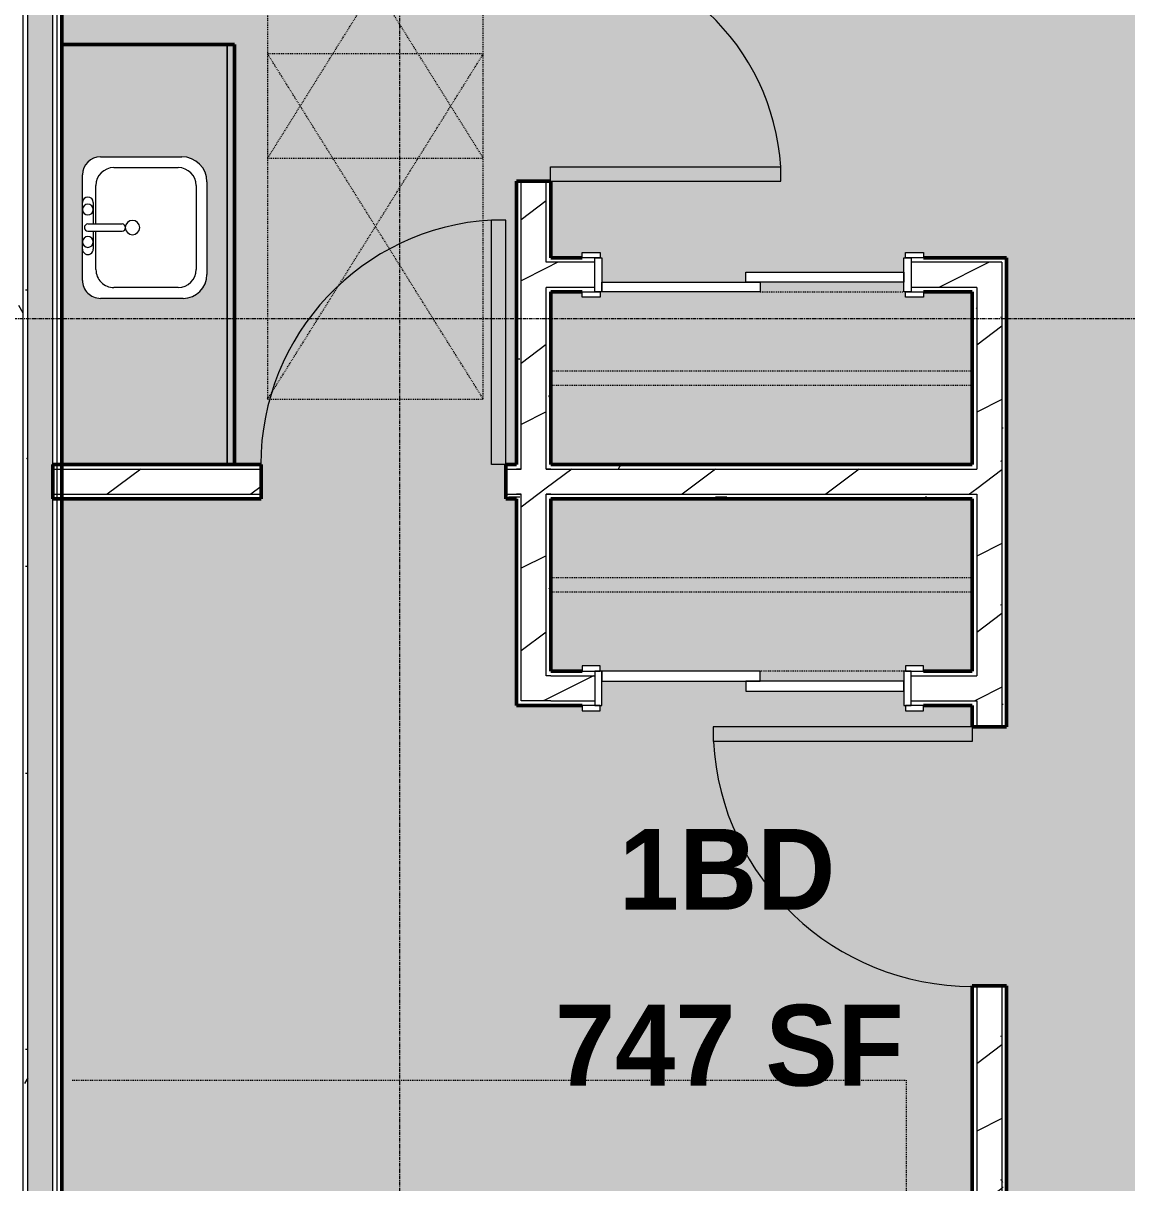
# Model space of a CAD drawing. Header units: inches. Extents: x -4294 to -464, y 9706 to 12475.
# Drawn here: x -3206.7 to -3053.2, y 11415.1 to 11576.3 of the extents above; entities that cross this region are included whole.
import ezdxf

# ---------------------------------------------------------------- set-up
doc = ezdxf.new("R2010")
doc.units = ezdxf.units.IN
doc.header["$MEASUREMENT"] = 0
doc.linetypes.add('Dash', pattern=[0.25, 0.125, -0.125])
doc.linetypes.add('Grid Line 1_2_', pattern=[0.875, 0.5, -0.125, 0.125, -0.125])
for name, color, linetype, lineweight in [('0-1', 7, 'Continuous', 5), ('0-2', 7, 'Continuous', 9), ('A-AREA-IDEN', 2, 'Continuous', 9), ('A-AREA-PATT-6', 41, 'Continuous', 9), ('A-DOOR-1', 7, 'Continuous', 9), ('A-DOOR-2', 170, 'Continuous', 20), ('A-DOOR-FRAM-1', 170, 'Continuous', 20), ('A-GENM-HDLN-1', 7, 'Dash', 9), ('A-WALL', 113, 'Continuous', 13), ('A-WALL-4', 250, 'Continuous', 50), ('A-WALL-5', 130, 'Continuous', 13), ('A-WALL-PATT-1', 7, 'Continuous', 9), ('A-WALL-PATT-2', 8, 'Continuous', 9), ('A-WALL-PATT-5', 111, 'Continuous', 9), ('I-FURN-1', 7, 'Continuous', 9), ('I-FURN-HDLN-1', 7, 'Dash', 9), ('I-WALL-2', 2, 'Continuous', 50), ('P-SANR-FIXT-2', 7, 'Continuous', 9), ('Q-CASE-1', 53, 'Continuous', 9), ('Q-CASE-2', 250, 'Continuous', 50), ('Q-CASE-3', 7, 'Continuous', 9), ('Q-CASE-HDLN-1', 7, 'Dash', 9), ('S-GRID-1', 1, 'Grid Line 1_2_', 9)]:
    doc.layers.add(name, color=color, linetype=linetype, lineweight=lineweight)
doc.styles.add('Century Gothic_B', font='GOTHICB.TTF', dxfattribs={"height": 11.25})
pattern_1 = [(0, (0, 0), (38.4, 9.6), [1.584, -27.216, 1.584, -27.216, -153.6]), (0, (0, 0), (38.4, 9.6), [-57.6, 1.584, -56.016, 1.584, -27.216, -67.2]), (0, (0, 0), (38.4, 9.6), [-144, 1.584, -17.616, 1.584, -46.416]), (120, (14.4, 4.8), (-27.513844, 28.4553755), [1.584, -27.216, 1.584, -27.216, -153.6]), (120, (14.4, 4.8), (-27.513844, 28.4553755), [-57.6, 1.584, -56.016, 1.584, -27.216, -67.2]), (120, (14.4, 4.8), (-27.513844, 28.4553755), [-144, 1.584, -17.616, 1.584, -46.416]), (240, (19.2, 24), (-10.886156, -38.0553755), [1.584, -27.216, 1.584, -27.216, -153.6]), (240, (19.2, 24), (-10.886156, -38.0553755), [-57.6, 1.584, -56.016, 1.584, -27.216, -67.2]), (240, (19.2, 24), (-10.886156, -38.0553755), [-144, 1.584, -17.616, 1.584, -46.416])]
pattern_2 = [(216.87, (7.997, 19.992), (59.9755286, 39.9843071), [9.996, -89.964]), (206.565, (19.992, 13.994), (-19.991807, -19.992219), [22.352, -22.352]), (198.435, (19.992, 3.998), (-39.983821, -19.991955), [12.644, -50.576])]

# ---------------------------------------------------------------- blocks, each defined once
blk = doc.blocks.new('Single-Flush - 32_ x 84_-1372862-FLOOR PLAN - 2ND FLOOR')
at = {"layer": 'A-DOOR-1'}
blk.add_arc((16, 2.37), 32.07, 93.5759, 180, dxfattribs=at)
at = {"layer": 'A-DOOR-2'}
for p, q in [((14, 2.37), (14, 34.38)), ((16, 34.38), (14, 34.38)), ((16, 2.37), (16, 34.38)), ((16, 2.37), (14, 2.37))]:
    blk.add_line(p, q, dxfattribs=at)
blk = doc.blocks.new('Single-Flush - 36_ x 84_-1372839-FLOOR PLAN - 2ND FLOOR')
at = {"layer": 'A-DOOR-1'}
blk.add_arc((18, 2.37), 36.07, 93.1789, 180, dxfattribs=at)
at = {"layer": 'A-DOOR-2'}
for p, q in [((16, 2.37), (16, 38.39)), ((18, 38.39), (16, 38.39)), ((18, 2.37), (18, 38.39)), ((18, 2.37), (16, 2.37))]:
    blk.add_line(p, q, dxfattribs=at)
blk = doc.blocks.new('FOLDING_SLIDING CLOSET - 42_ x 80_-1372832-FLOOR PLAN - 2ND FLOOR')
at = {"layer": 'A-DOOR-1'}
for p, q in [((-21.25, 3), (-23.75, 3)), ((-23.75, 3), (-23.75, 2.25)), ((-23.75, 2.25), (-21.25, 2.25)), ((-21.25, 2.25), (-21.25, 3)), ((23.75, 3), (21.25, 3)), ((21.25, 3), (21.25, 2.25)), ((21.25, 2.25), (23.75, 2.25)), ((23.75, 2.25), (23.75, 3)), ((-21.25, -2.5), (-23.75, -2.5)), ((-23.75, -2.5), (-23.75, -3.25)), ((-21.25, -3.25), (-21.25, -2.5)), ((23.75, -2.5), (21.25, -2.5)), ((21.25, -2.5), (21.25, -3.25)), ((23.75, -3.25), (23.75, -2.5)), ((-23.75, -3.25), (-21.25, -3.25)), ((21.25, -3.25), (23.75, -3.25))]:
    blk.add_line(p, q, dxfattribs=at)
at = {"layer": 'A-DOOR-2'}
for p, q in [((1, 2.25), (-21, 2.25)), ((-21, 2.25), (-21, 0.87)), ((1, 0.87), (1, 2.25)), ((-21, 0.87), (1, 0.87)), ((21, 0.87), (-1, 0.87)), ((-1, 0.87), (-1, -0.5)), ((21, -0.5), (21, 0.87)), ((-1, -0.5), (21, -0.5))]:
    blk.add_line(p, q, dxfattribs=at)
at = {"layer": 'A-DOOR-FRAM-1'}
for p, q in [((-21, 2.25), (-22, 2.25)), ((-22, 2.25), (-22, -2.5)), ((-21, -2.5), (-21, 2.25)), ((21, 2.25), (21, -2.5)), ((22, 2.25), (21, 2.25)), ((22, -2.5), (22, 2.25)), ((-22, -2.5), (-21, -2.5)), ((21, -2.5), (22, -2.5))]:
    blk.add_line(p, q, dxfattribs=at)
blk = doc.blocks.new('OD_CW_Closet - OD_CW_Closet-2122605-FLOOR PLAN - 2ND FLOOR')
at = {"layer": 'Q-CASE-HDLN-1'}
for p, q in [((0.74, -24), (0.74, 0)), ((0.74, 0), (59.38, 0)), ((59.38, 0), (59.38, -24)), ((0.74, -11), (59.38, -11)), ((0.74, -13), (59.38, -13)), ((7.5, -24), (0.74, -24)), ((30.25, -24), (10.25, -24)), ((59.38, -24), (55, -24))]:
    blk.add_line(p, q, dxfattribs=at)
blk = doc.blocks.new('OD_CW_Closet - OD_CW_Closet-V23-FLOOR PLAN - 2ND FLOOR')
at = {"layer": 'Q-CASE-HDLN-1'}
for p, q in [((0.74, -24), (0.74, 0)), ((0.74, 0), (7.5, 0)), ((10.25, 0), (30.25, 0)), ((55, 0), (59.38, 0)), ((59.38, 0), (59.38, -24)), ((0.74, -11), (59.38, -11)), ((0.74, -13), (59.38, -13)), ((59.38, -24), (0.74, -24))]:
    blk.add_line(p, q, dxfattribs=at)
blk = doc.blocks.new('FOLDING_SLIDING CLOSET - 42_ x 80_-1372841-FLOOR PLAN - 2ND FLOOR')
at = {"layer": 'A-DOOR-1'}
for p, q in [((-23.75, 3.25), (-21.25, 3.25)), ((-23.75, 2.5), (-23.75, 3.25)), ((-21.25, 3.25), (-21.25, 2.5)), ((21.25, 3.25), (23.75, 3.25)), ((21.25, 2.5), (21.25, 3.25)), ((23.75, 3.25), (23.75, 2.5)), ((-21.25, 2.5), (-23.75, 2.5)), ((23.75, 2.5), (21.25, 2.5)), ((-23.75, -2.25), (-21.25, -2.25)), ((-23.75, -3), (-23.75, -2.25)), ((-21.25, -3), (-23.75, -3)), ((-21.25, -2.25), (-21.25, -3)), ((21.25, -2.25), (23.75, -2.25)), ((21.25, -3), (21.25, -2.25)), ((23.75, -3), (21.25, -3)), ((23.75, -2.25), (23.75, -3))]:
    blk.add_line(p, q, dxfattribs=at)
at = {"layer": 'A-DOOR-2'}
for p, q in [((-1, 0.5), (21, 0.5)), ((-1, -0.88), (-1, 0.5)), ((21, 0.5), (21, -0.88)), ((-21, -0.88), (1, -0.88)), ((-21, -2.25), (-21, -0.88)), ((21, -0.88), (-1, -0.88)), ((1, -0.88), (1, -2.25)), ((1, -2.25), (-21, -2.25))]:
    blk.add_line(p, q, dxfattribs=at)
at = {"layer": 'A-DOOR-FRAM-1'}
for p, q in [((-22, 2.5), (-21, 2.5)), ((-22, -2.25), (-22, 2.5)), ((-21, 2.5), (-21, -2.25)), ((21, 2.5), (22, 2.5)), ((21, -2.25), (21, 2.5)), ((22, 2.5), (22, -2.25)), ((-21, -2.25), (-22, -2.25)), ((22, -2.25), (21, -2.25))]:
    blk.add_line(p, q, dxfattribs=at)
blk = doc.blocks.new('Bed-Standard - King 78_ x 80_-1379907-FLOOR PLAN - 2ND FLOOR')
at = {"layer": 'I-FURN-1'}
for p, q in [((-28.31, 41.8), (49.69, 41.8)), ((-28.31, -38.2), (-28.31, 41.8)), ((49.69, 41.8), (49.69, -38.2)), ((49.69, -24.2), (-28.31, -17.63)), ((-25.31, -24.2), (46.69, -24.2)), ((-25.31, -36.2), (-25.31, -24.2)), ((46.69, -36.2), (46.69, -24.2)), ((-25.31, -36.2), (46.69, -36.2)), ((49.69, -38.2), (-28.31, -38.2))]:
    blk.add_line(p, q, dxfattribs=at)
at = {"layer": 'I-FURN-HDLN-1'}
for p, q in [((-64.31, 77.8), (73.69, 77.8)), ((-64.31, -38.2), (-64.31, 77.8)), ((73.69, 77.8), (73.69, -38.2))]:
    blk.add_line(p, q, dxfattribs=at)
blk = doc.blocks.new('M_Sink Vanity-Square - 500 x 440mm-1372835-FLOOR PLAN - 2ND FLOOR')
at = {"layer": 'P-SANR-FIXT-2'}
for p, q in [((-5.72, 10.23), (7.14, 10.23)), ((-5.72, 10.23), (7.14, 10.23)), ((-5.22, 8.73), (6.46, 8.73)), ((-9.22, -4.59), (-9.22, 6.73)), ((-9.22, -4.59), (-9.22, 6.73)), ((10.46, 6.91), (10.46, -4.59)), ((10.46, 6.91), (10.46, -4.59)), ((-7.72, -2.72), (-7.72, 6.23)), ((8.96, 6.23), (8.96, -2.72)), ((0.12, -6.33), (0.12, -1.59)), ((1.12, -6.33), (1.12, -1.59)), ((0.12, -5.22), (-5.22, -5.22)), ((-2.88, -5.59), (0.12, -5.59)), ((6.46, -5.22), (1.12, -5.22)), ((1.12, -5.59), (3.62, -5.59)), ((7.96, -7.09), (-6.72, -7.09)), ((7.96, -7.09), (-6.72, -7.09)), ((3.62, -7.09), (-2.88, -7.09))]:
    blk.add_line(p, q, dxfattribs=at)
for centre, radius, start, end in [((-5.72, 6.73), 3.5, 90, 180), ((-5.72, 6.73), 3.5, 90, 180), ((7.14, 6.91), 3.32, 0, 90), ((7.14, 6.91), 3.32, 360, 90), ((-5.22, 6.23), 2.5, 90, 180), ((6.46, 6.23), 2.5, 360, 90), ((0.62, -0.13), 1, 360, 180), ((0.62, -0.13), 1, 180, 0), ((0.62, -1.59), 0.5, 360, 180), ((-5.22, -2.72), 2.5, 180, 270), ((6.46, -2.72), 2.5, 270, 360), ((-6.72, -4.59), 2.5, 180, 270), ((-6.72, -4.59), 2.5, 180, 270), ((7.96, -4.59), 2.5, 270, 0), ((7.96, -4.59), 2.5, 270, 0), ((-2.88, -6.34), 0.75, 90, 270), ((-1.88, -6.34), 0.75, 360, 180), ((-1.88, -6.34), 0.75, 180, 0), ((0.62, -6.33), 0.5, 180, 0), ((2.62, -6.34), 0.75, 0, 180), ((2.62, -6.34), 0.75, 180, 0), ((3.62, -6.34), 0.75, 270, 90)]:
    blk.add_arc(centre, radius, start, end, dxfattribs=at)
blk = doc.blocks.new('OD_CW_Base Cabinet - OD_CW_Base Cabinet-V27-FLOOR PLAN - 2ND FLOOR')
at = {"layer": 'Q-CASE-1'}
h = blk.add_hatch(color=256, dxfattribs=at)
h.paths.add_polyline_path([(59.14, 24), (0.74, 24), (0.74, 1), (59.14, 1), (59.14, 13.23)], flags=0)
h.paths.add_polyline_path([(27.17, 21.13), (41.03, 21.13), (41.68, 21.04), (42.28, 20.79), (42.8, 20.39), (43.2, 19.88), (43.45, 19.27), (43.53, 18.63), (43.53, 7.3), (43.41, 6.4), (43.06, 5.55), (42.51, 4.83), (41.78, 4.27), (40.94, 3.92), (40.03, 3.8), (27.17, 3.8), (26.31, 3.92), (25.51, 4.25), (24.82, 4.77), (24.29, 5.46), (23.96, 6.26), (23.85, 7.12), (23.85, 18.63), (23.93, 19.27), (24.18, 19.88), (24.58, 20.39), (25.1, 20.79), (25.7, 21.04), (26.35, 21.13)], flags=0)
blk.add_hatch(color=256, dxfattribs=at).paths.add_polyline_path([(0.74, 1), (0.74, 0), (59.14, 0), (59.12, 1), (3.99, 1)], flags=0)
at = {"layer": 'Q-CASE-2'}
for p, q in [((59.14, 0), (59.14, 24)), ((0.74, 0), (59.14, 0))]:
    blk.add_line(p, q, dxfattribs=at)
at = {"layer": 'Q-CASE-3'}
for p, q in [((59.14, 24), (59.14, 1)), ((0.74, 1), (59.14, 1)), ((59.14, 1), (0.74, 1)), ((59.14, 0), (0.74, 0)), ((59.14, 1), (59.14, 0))]:
    blk.add_line(p, q, dxfattribs=at)
blk = doc.blocks.new('ADA Clearances - 30_x48_-V40-FLOOR PLAN - 2ND FLOOR')
at = {"layer": 'A-GENM-HDLN-1'}
for p, q in [((15, -24), (-15, 24)), ((-15, -24), (15, 24)), ((15, 24), (-15, 24)), ((-15, 24), (-15, 14.12)), ((15, -24), (15, 24)), ((-15, 5.48), (-15, -24)), ((-15, -24), (15, -24))]:
    blk.add_line(p, q, dxfattribs=at)
blk = doc.blocks.new('ADA Clearances - 30_x48_-2253128-FLOOR PLAN - 2ND FLOOR')
at = {"layer": 'A-GENM-HDLN-1'}
for p, q in [((15, -24), (-15, 24)), ((-15, -24), (15, 24)), ((15, 24), (-15, 24)), ((-15, 24), (-15, -24)), ((15, -24), (15, 24)), ((-15, -24), (15, -24))]:
    blk.add_line(p, q, dxfattribs=at)
blk = doc.blocks.new('Single-Flush - 34_ x 84_-1372840-FLOOR PLAN - 2ND FLOOR')
at = {"layer": 'A-DOOR-1'}
blk.add_arc((17, 2.37), 34.07, 93.3657, 180, dxfattribs=at)
at = {"layer": 'A-DOOR-2'}
for p, q in [((15, 2.37), (15, 36.38)), ((17, 36.38), (15, 36.38)), ((17, 2.37), (17, 36.38)), ((17, 2.37), (15, 2.37))]:
    blk.add_line(p, q, dxfattribs=at)
blk = doc.blocks.new('CTR - 1st Phase - Unit Layouts_rvt-1-FLOOR PLAN - 2ND FLOOR')
at = {"layer": 'A-WALL-PATT-1'}
h = blk.add_hatch(dxfattribs=at)
h.set_pattern_fill('FP_1', color=256, style=0, pattern_type=2)
h.set_pattern_definition(pattern_1)
h.paths.add_polyline_path([(-3138.06, 11481.44), (-3137.44, 11481.44), (-3137.44, 11510.81), (-3138.06, 11510.81), (-3138.06, 11482.06)], flags=0)
h.paths.add_polyline_path([(-3137.44, 11514.31), (-3137.44, 11554.34), (-3138.06, 11554.34), (-3138.06, 11514.31)], flags=0)
h.paths.add_polyline_path([(-3137.44, 11586.34), (-3137.44, 11643.34), (-3138.06, 11643.34), (-3138.06, 11586.34)], flags=0)
h = blk.add_hatch(dxfattribs=at)
h.set_pattern_fill('FP_1', color=256, style=0, pattern_type=2)
h.set_pattern_definition(pattern_1)
h.paths.add_polyline_path([(-3133.94, 11485.56), (-3133.31, 11485.56), (-3133.31, 11510.81), (-3133.94, 11510.81), (-3133.94, 11491.52)], flags=0)
h.paths.add_polyline_path([(-3133.94, 11514.31), (-3133.31, 11514.31), (-3133.31, 11539.56), (-3133.94, 11539.56), (-3133.94, 11514.94)], flags=0)
h.paths.add_polyline_path([(-3133.94, 11543.06), (-3133.31, 11543.06), (-3133.31, 11554.34), (-3133.94, 11554.34), (-3133.94, 11553.63)], flags=0)
h.paths.add_polyline_path([(-3133.31, 11586.34), (-3133.31, 11609.52), (-3133.94, 11609.52), (-3133.94, 11586.34)], flags=0)
h.paths.add_polyline_path([(-3133.31, 11613.02), (-3133.31, 11643.34), (-3133.94, 11643.34), (-3133.94, 11613.02), (-3133.41, 11613.02)], flags=0)
h = blk.add_hatch(dxfattribs=at)
h.set_pattern_fill('FP_1', color=256, style=0, pattern_type=2)
h.set_pattern_definition(pattern_1)
h.paths.add_polyline_path([(-3070.55, 11255.64), (-3069.92, 11255.64), (-3069.92, 11442.44), (-3070.55, 11442.44), (-3070.55, 11283.92)], flags=0)
h.paths.add_polyline_path([(-3070.55, 11478.44), (-3069.92, 11478.44), (-3069.92, 11543.06), (-3070.55, 11543.06), (-3070.55, 11510.81)], flags=0)
h = blk.add_hatch(dxfattribs=at)
h.set_pattern_fill('FP_1', color=256, style=0, pattern_type=2)
h.set_pattern_definition(pattern_1)
h.paths.add_polyline_path([(-3074.05, 11255.64), (-3074.05, 11442.44), (-3074.67, 11442.44), (-3074.67, 11255.64)], flags=0)
h.paths.add_polyline_path([(-3074.67, 11478.44), (-3074.05, 11478.44), (-3074.05, 11482.06), (-3074.67, 11482.06), (-3074.67, 11481.44)], flags=0)
h.paths.add_polyline_path([(-3074.05, 11485.56), (-3074.05, 11510.81), (-3074.67, 11510.81), (-3074.67, 11485.56)], flags=0)
h.paths.add_polyline_path([(-3074.05, 11514.31), (-3074.05, 11538.94), (-3074.67, 11538.94), (-3074.67, 11514.31)], flags=0)
h = blk.add_hatch(dxfattribs=at)
h.set_pattern_fill('FP_1', color=256, style=0, pattern_type=2)
h.set_pattern_definition(pattern_1)
h.paths.add_polyline_path([(-3138.06, 11514.31), (-3138.06, 11514.94), (-3139.57, 11514.94), (-3139.57, 11514.31)], flags=0)
h.paths.add_polyline_path([(-3074.67, 11514.31), (-3074.67, 11514.94), (-3133.31, 11514.94), (-3133.31, 11514.31), (-3118.95, 11514.31)], flags=0)
h.paths.add_polyline_path([(-3174.08, 11514.31), (-3173.57, 11514.31), (-3173.57, 11514.94), (-3201.32, 11514.94), (-3201.32, 11514.31), (-3177.32, 11514.31)], flags=0)
h = blk.add_hatch(dxfattribs=at)
h.set_pattern_fill('FP_1', color=256, style=0, pattern_type=2)
h.set_pattern_definition(pattern_1)
h.paths.add_polyline_path([(-3074.67, 11510.19), (-3074.67, 11510.81), (-3133.31, 11510.81), (-3133.31, 11510.19), (-3118.95, 11510.19)], flags=0)
h.paths.add_polyline_path([(-3178.32, 11510.19), (-3173.57, 11510.19), (-3173.57, 11510.81), (-3201.32, 11510.79), (-3201.32, 11510.19)], flags=0)
h.paths.add_polyline_path([(-3138.06, 11510.19), (-3138.08, 11510.81), (-3139.57, 11510.81), (-3139.57, 11510.19), (-3138.17, 11510.19)], flags=0)
at = {"layer": 'A-WALL-PATT-2'}
h = blk.add_hatch(dxfattribs=at)
h.set_pattern_fill('FP_2', color=256, style=0, pattern_type=2)
h.set_pattern_definition(pattern_2)
h.paths.add_polyline_path([(-3137.44, 11482.06), (-3133.94, 11482.06), (-3133.94, 11554.34), (-3137.44, 11554.34), (-3137.44, 11491.52)], flags=0)
h.paths.add_polyline_path([(-3137.44, 11586.34), (-3133.94, 11586.34), (-3133.94, 11644.59), (-3137.44, 11644.59), (-3137.44, 11615.23)], flags=0)
h = blk.add_hatch(dxfattribs=at)
h.set_pattern_fill('FP_2', color=256, style=0, pattern_type=2)
h.set_pattern_definition(pattern_2)
h.paths.add_polyline_path([(-3070.55, 11539.56), (-3070.55, 11543.06), (-3083.19, 11543.06), (-3083.19, 11539.56), (-3074.05, 11539.56)], flags=0)
h.paths.add_polyline_path([(-3133.31, 11539.56), (-3127.19, 11539.56), (-3127.19, 11543.06), (-3133.94, 11543.06), (-3133.94, 11539.56)], flags=0)
h = blk.add_hatch(dxfattribs=at)
h.set_pattern_fill('FP_2', color=256, style=0, pattern_type=2)
h.set_pattern_definition(pattern_2)
h.paths.add_polyline_path([(-3074.05, 11255.64), (-3070.55, 11255.64), (-3070.55, 11442.44), (-3074.05, 11442.44), (-3074.05, 11283.92)], flags=0)
h.paths.add_polyline_path([(-3074.05, 11478.44), (-3070.55, 11478.44), (-3070.55, 11539.56), (-3074.05, 11539.56), (-3074.05, 11482.06)], flags=0)
h = blk.add_hatch(dxfattribs=at)
h.set_pattern_fill('FP_2', color=256, style=0, pattern_type=2)
h.set_pattern_definition(pattern_2)
h.paths.add_polyline_path([(-3174.08, 11510.81), (-3173.57, 11510.81), (-3173.57, 11514.31), (-3201.32, 11514.31), (-3201.32, 11510.81), (-3178.32, 11510.81)], flags=0)
h.paths.add_polyline_path([(-3133.94, 11510.81), (-3074.05, 11510.81), (-3074.05, 11514.31), (-3133.94, 11514.31)], flags=0)
h.paths.add_polyline_path([(-3139.57, 11510.81), (-3137.44, 11510.81), (-3137.44, 11514.31), (-3139.57, 11514.31)], flags=0)
h = blk.add_hatch(dxfattribs=at)
h.set_pattern_fill('FP_2', color=256, style=0, pattern_type=2)
h.set_pattern_definition(pattern_2)
h.paths.add_polyline_path([(-3074.67, 11482.06), (-3074.05, 11482.11), (-3074.05, 11485.56), (-3083.19, 11485.56), (-3083.19, 11482.06)], flags=0)
h.paths.add_polyline_path([(-3133.31, 11482.06), (-3127.19, 11482.06), (-3127.19, 11485.56), (-3133.94, 11485.56), (-3133.94, 11482.06)], flags=0)
at = {"layer": 'A-WALL-4'}
for p, q in [((-3138.06, 11554.34), (-3138.06, 11514.94)), ((-3133.31, 11554.34), (-3138.06, 11554.34)), ((-3133.31, 11543.69), (-3133.31, 11554.34)), ((-3128.94, 11543.69), (-3133.31, 11543.69)), ((-3069.92, 11543.69), (-3081.44, 11543.69)), ((-3069.92, 11543.06), (-3069.92, 11543.69)), ((-3069.92, 11538.94), (-3069.92, 11543.06)), ((-3133.31, 11538.94), (-3128.94, 11538.94)), ((-3133.31, 11514.94), (-3133.31, 11538.94)), ((-3081.44, 11538.94), (-3074.67, 11538.94)), ((-3074.67, 11538.94), (-3074.67, 11514.94)), ((-3069.92, 11478.44), (-3069.92, 11538.94)), ((-3173.57, 11514.94), (-3202.57, 11514.94)), ((-3202.57, 11514.94), (-3202.57, 11510.19)), ((-3173.57, 11510.19), (-3173.57, 11514.94)), ((-3138.06, 11514.94), (-3139.57, 11514.94)), ((-3139.57, 11514.94), (-3139.57, 11510.19)), ((-3074.67, 11514.94), (-3133.31, 11514.94)), ((-3202.57, 11510.19), (-3173.57, 11510.19)), ((-3139.57, 11510.19), (-3138.06, 11510.19)), ((-3138.06, 11510.19), (-3138.06, 11481.44)), ((-3133.31, 11486.19), (-3133.31, 11510.19)), ((-3133.31, 11510.19), (-3074.67, 11510.19)), ((-3074.67, 11510.19), (-3074.67, 11486.19)), ((-3128.94, 11486.19), (-3133.31, 11486.19)), ((-3074.67, 11486.19), (-3081.44, 11486.19)), ((-3138.06, 11481.44), (-3137.44, 11481.44)), ((-3137.44, 11481.44), (-3133.31, 11481.44)), ((-3133.31, 11481.44), (-3128.94, 11481.44)), ((-3081.44, 11481.44), (-3074.67, 11481.44)), ((-3074.67, 11481.44), (-3074.67, 11478.44)), ((-3074.67, 11478.44), (-3069.92, 11478.44)), ((-3069.92, 11442.44), (-3074.67, 11442.44)), ((-3074.67, 11442.44), (-3074.67, 11255.64)), ((-3069.92, 11255.64), (-3069.92, 11442.44))]:
    blk.add_line(p, q, dxfattribs=at)
at = {"layer": 'A-WALL-5'}
for p, q in [((-3137.44, 11514.31), (-3137.44, 11554.34)), ((-3133.94, 11543.06), (-3133.94, 11554.34)), ((-3133.31, 11543.06), (-3133.94, 11543.06)), ((-3127.19, 11543.06), (-3133.31, 11543.06)), ((-3070.55, 11543.06), (-3083.19, 11543.06)), ((-3070.55, 11543.06), (-3070.55, 11539.56)), ((-3133.31, 11539.56), (-3133.94, 11539.56)), ((-3133.94, 11514.31), (-3133.94, 11539.56)), ((-3127.19, 11539.56), (-3133.31, 11539.56)), ((-3074.05, 11539.56), (-3083.19, 11539.56)), ((-3074.05, 11539.56), (-3074.05, 11538.94)), ((-3074.05, 11538.94), (-3074.05, 11514.31)), ((-3070.55, 11539.56), (-3070.55, 11538.94)), ((-3070.55, 11538.94), (-3070.55, 11478.44)), ((-3202.57, 11514.31), (-3173.57, 11514.31)), ((-3139.57, 11514.31), (-3138.06, 11514.31)), ((-3138.06, 11514.31), (-3137.44, 11514.31)), ((-3137.44, 11514.31), (-3138.06, 11514.31)), ((-3133.94, 11514.31), (-3133.31, 11514.31)), ((-3133.31, 11514.31), (-3133.94, 11514.31)), ((-3133.31, 11514.31), (-3074.67, 11514.31)), ((-3074.67, 11514.31), (-3074.05, 11514.31)), ((-3202.57, 11510.81), (-3173.57, 11510.81)), ((-3139.57, 11510.81), (-3138.06, 11510.81)), ((-3137.44, 11510.81), (-3138.06, 11510.81)), ((-3138.06, 11510.81), (-3137.44, 11510.81)), ((-3137.44, 11482.06), (-3137.44, 11510.81)), ((-3133.31, 11510.81), (-3133.94, 11510.81)), ((-3133.94, 11485.56), (-3133.94, 11510.81)), ((-3133.94, 11510.81), (-3133.31, 11510.81)), ((-3133.31, 11510.81), (-3074.67, 11510.81)), ((-3074.67, 11510.81), (-3074.05, 11510.81)), ((-3074.05, 11510.81), (-3074.05, 11485.56)), ((-3133.31, 11485.56), (-3133.94, 11485.56)), ((-3133.31, 11485.56), (-3127.19, 11485.56)), ((-3083.19, 11485.56), (-3074.67, 11485.56)), ((-3074.67, 11485.56), (-3074.05, 11485.56)), ((-3133.94, 11482.06), (-3137.44, 11482.06)), ((-3133.31, 11482.06), (-3133.94, 11482.06)), ((-3133.31, 11482.06), (-3127.19, 11482.06)), ((-3083.19, 11482.06), (-3074.67, 11482.06)), ((-3074.67, 11482.06), (-3074.05, 11482.06)), ((-3074.05, 11482.06), (-3074.05, 11478.44)), ((-3074.05, 11442.44), (-3074.05, 11255.64)), ((-3070.55, 11442.44), (-3070.55, 11255.64))]:
    blk.add_line(p, q, dxfattribs=at)
at = {"layer": '0-2'}
for name, p in [('ADA Clearances - 30_x48_-V40-FLOOR PLAN - 2ND FLOOR', (-3157.69, 11581.54)), ('ADA Clearances - 30_x48_-2253128-FLOOR PLAN - 2ND FLOOR', (-3157.69, 11548.04)), ('Single-Flush - 34_ x 84_-1372840-FLOOR PLAN - 2ND FLOOR', (-3156.57, 11512.56)), ('FOLDING_SLIDING CLOSET - 42_ x 80_-1372841-FLOOR PLAN - 2ND FLOOR', (-3105.19, 11541.19)), ('FOLDING_SLIDING CLOSET - 42_ x 80_-1372832-FLOOR PLAN - 2ND FLOOR', (-3105.19, 11483.94))]:
    blk.add_blockref(name, p, dxfattribs=at)
for name, p, rotation in [('Single-Flush - 32_ x 84_-1372862-FLOOR PLAN - 2ND FLOOR', (-3135.69, 11570.34), 269.9999999999873), ('OD_CW_Base Cabinet - OD_CW_Base Cabinet-V27-FLOOR PLAN - 2ND FLOOR', (-3177.32, 11514.2), 89.99999999996913), ('M_Sink Vanity-Square - 500 x 440mm-1372835-FLOOR PLAN - 2ND FLOOR', (-3191.36, 11548.51), 269.9999999999607), ('OD_CW_Closet - OD_CW_Closet-2122605-FLOOR PLAN - 2ND FLOOR', (-3073.94, 11514.94), 180), ('OD_CW_Closet - OD_CW_Closet-V23-FLOOR PLAN - 2ND FLOOR', (-3073.94, 11486.19), 180), ('Single-Flush - 36_ x 84_-1372839-FLOOR PLAN - 2ND FLOOR', (-3072.3, 11460.44), 89.99999999998292), ('Bed-Standard - King 78_ x 80_-1379907-FLOOR PLAN - 2ND FLOOR', (-3161.68, 11365), 270.0000000000267)]:
    blk.add_blockref(name, p, dxfattribs=dict(at, rotation=rotation))
blk = doc.blocks.new('CTR - 1st Phase - Shell_rvt-1-FLOOR PLAN - 2ND FLOOR')
at = {"layer": 'S-GRID-1'}
for p, q in [((-3154.32, 9836.18), (-3154.32, 12413.74)), ((-464.45, 11535.19), (-4232.19, 11535.19))]:
    blk.add_line(p, q, dxfattribs=at)

msp = doc.modelspace()

# ---------------------------------------------------------------- hatches: boundary and pattern name
at = {"layer": 'A-AREA-PATT-6'}
h = msp.add_hatch(color=256, dxfattribs=at)
h.paths.add_polyline_path([(-3127.5737, 11608.8997), (-3125.8237, 11608.8997), (-3125.8237, 11588.8997), (-3127.5737, 11588.8997)], flags=0)
h.paths.add_polyline_path([(-3131.9237, 11256.2644), (-3101.29, 11256.2644), (-3101.29, 11283.7894), (-3102.6737, 11283.7894), (-3102.6737, 11288.5394), (-3095.2362, 11288.5394), (-3095.2362, 11283.7894), (-3096.54, 11283.7894), (-3096.54, 11256.2644), (-3074.6737, 11256.2644), (-3074.6737, 11283.7894), (-3075.2362, 11283.7894), (-3075.2362, 11288.5394), (-3074.6737, 11288.5394), (-3074.6737, 11442.4394), (-3069.9237, 11442.4394), (-3069.9237, 11256.2644), (-2919.3237, 11256.2644), (-2919.3237, 11328.2761), (-2935.4487, 11328.2761), (-2935.4487, 11346.2761), (-2931.4487, 11346.2761), (-2931.4487, 11382.2761), (-2935.4487, 11382.2761), (-2935.4487, 11400.2761), (-2919.3237, 11400.2761), (-2919.3237, 11513.7144), (-2944.6326, 11513.7144), (-2944.6326, 11506.6399), (-2961.1326, 11506.6399), (-2961.1326, 11513.7144), (-2974.7539, 11513.7144), (-2974.7539, 11506.6399), (-2991.2539, 11506.6399), (-2991.2539, 11513.7144), (-3003.8752, 11513.7144), (-3003.8752, 11506.6399), (-3020.3752, 11506.6399), (-3020.3752, 11513.7144), (-3027.9237, 11513.7144), (-3027.9237, 11549.7144), (-3025.3237, 11549.7144), (-3025.3237, 11551.1425), (-3025.1269, 11551.3394), (-3024.2308, 11551.3394), (-3024.2308, 11551.5894), (-3020.4662, 11551.5894), (-3020.4662, 11551.8394), (-3018.5647, 11551.8394), (-3018.5647, 11551.5894), (-3009.1737, 11551.5894), (-3009.1737, 11551.8394), (-3008.5832, 11551.8394), (-3008.5832, 11551.5894), (-3007.9926, 11551.5894), (-3007.9926, 11551.8394), (-3007.402, 11551.8394), (-3007.402, 11551.5894), (-3006.8115, 11551.5894), (-3006.8115, 11551.8394), (-3006.2209, 11551.8394), (-3006.2209, 11551.5894), (-3005.6304, 11551.5894), (-3005.6304, 11551.8394), (-3005.0398, 11551.8394), (-3005.0398, 11551.5894), (-3002.4167, 11551.5894), (-3002.3956, 11551.3394), (-3001.4673, 11551.3173), (-3001.3814, 11551.2817), (-3001.3237, 11551.1425), (-3001.3237, 11549.7144), (-2943.3237, 11549.7144), (-2943.3237, 11580.8092), (-2943.6987, 11580.8092), (-2943.6987, 11604.8092), (-2943.3237, 11604.8092), (-2943.3237, 11619.3394), (-2973.5737, 11619.3394), (-2973.5737, 11611.3394), (-3009.3237, 11611.3394), (-3009.3237, 11641.3394), (-2973.5737, 11641.3394), (-2973.5737, 11643.3394), (-3018.9237, 11643.3394), (-3018.9237, 11622.3894), (-3027.9237, 11622.3894), (-3027.9237, 11624.3269), (-3028.5487, 11624.3269), (-3028.5487, 11625.3894), (-3063.2987, 11625.3894), (-3063.2987, 11624.3269), (-3063.9237, 11624.3269), (-3063.9237, 11622.3894), (-3077.7737, 11622.3894), (-3077.7737, 11608.8997), (-3087.5737, 11608.8997), (-3087.5737, 11610.6497), (-3088.1987, 11610.6497), (-3088.1987, 11612.6497), (-3087.5737, 11612.6497), (-3087.5737, 11613.7747), (-3085.5737, 11613.7747), (-3085.5737, 11613.6497), (-3082.5237, 11613.6497), (-3082.5237, 11622.3894), (-3092.1237, 11622.3894), (-3092.1237, 11643.3394), (-3133.3128, 11643.3394), (-3133.3128, 11613.6497), (-3129.5737, 11613.6497), (-3129.5737, 11613.7747), (-3127.5737, 11613.7747), (-3127.5737, 11612.6497), (-3126.9487, 11612.6497), (-3126.9487, 11610.6497), (-3127.5737, 11610.6497), (-3127.5737, 11608.8997), (-3133.3128, 11608.8997), (-3133.3128, 11586.3394), (-3138.0628, 11586.3394), (-3138.0628, 11643.3394), (-3174.0628, 11643.3394), (-3174.0797, 11607.3394), (-3179.1878, 11607.3394), (-3179.1878, 11612.0894), (-3178.8128, 11612.0894), (-3178.8128, 11643.3394), (-3201.3237, 11643.3394), (-3201.3237, 11612.0894), (-3199.1878, 11612.0894), (-3199.1878, 11607.3394), (-3201.3237, 11607.3394), (-3201.3237, 11601.3156), (-3193.5975, 11601.3156), (-3192.6331, 11601.1886), (-3191.7344, 11600.8164), (-3190.9627, 11600.2242), (-3190.3705, 11599.4525), (-3189.9983, 11598.5538), (-3189.8713, 11597.5894), (-3189.8713, 11596.2011), (-3186.8475, 11596.5488), (-3185.8475, 11597.7405), (-3184.8475, 11598.3073), (-3183.338, 11598.6651), (-3182.8437, 11598.7522), (-3181.8475, 11598.8394), (-3179.8551, 11598.6651), (-3177.8475, 11598.1271), (-3175.8475, 11597.3992), (-3173.8475, 11596.4666), (-3171.8475, 11595.0792), (-3170.8475, 11594.0792), (-3170.3475, 11593.2131), (-3169.8475, 11591.8394), (-3169.8475, 11590.8394), (-3170.3475, 11589.4657), (-3170.8475, 11588.5996), (-3171.8475, 11587.5996), (-3174.0797, 11586.1039), (-3175.8475, 11585.2796), (-3177.8475, 11584.5516), (-3179.8551, 11584.0137), (-3181.8475, 11583.8394), (-3183.338, 11584.0137), (-3183.8475, 11584.1035), (-3184.8475, 11584.3715), (-3185.8475, 11584.9383), (-3186.8475, 11586.13), (-3189.8713, 11586.4777), (-3189.8713, 11585.0894), (-3189.9983, 11584.125), (-3190.3705, 11583.2263), (-3190.9627, 11582.4546), (-3191.7344, 11581.8624), (-3192.6331, 11581.4901), (-3193.5975, 11581.3632), (-3201.3237, 11581.3632), (-3201.3237, 11573.3394), (-3177.3237, 11573.3394), (-3177.3237, 11514.9394), (-3173.5737, 11514.9394), (-3173.5737, 11510.1894), (-3201.3237, 11510.1894), (-3201.3237, 11256.2644), (-3139.4362, 11256.2644), (-3139.4362, 11288.5394), (-3132.6737, 11288.5394), (-3132.6737, 11283.7894), (-3134.6862, 11283.7894), (-3134.6862, 11256.2644)], flags=0)
h.paths.add_polyline_path([(-3103.9237, 11257.5394), (-3131.9237, 11257.5394), (-3131.9237, 11282.7894), (-3122.4152, 11282.7894), (-3122.3902, 11283.2894), (-3121.9323, 11283.2894), (-3121.9323, 11282.7894), (-3105.661, 11282.7894), (-3105.6235, 11283.2894), (-3104.9365, 11283.2894), (-3104.9365, 11282.7894), (-3103.9237, 11282.7894), (-3103.9237, 11258.5394)], flags=0)
h.paths.add_polyline_path([(-2980.3987, 11280.7864), (-2980.3987, 11315.7864), (-2974.3987, 11315.7864), (-2974.3987, 11316.7864), (-2938.3987, 11316.7864), (-2938.3987, 11315.7864), (-2932.3987, 11315.7864), (-2932.3987, 11280.7864), (-2953.5641, 11280.7864)], flags=0)
h.paths.add_polyline_path([(-3199.3862, 11293.3144), (-3199.3862, 11311.3144), (-3181.3862, 11311.3144), (-3181.3862, 11293.3144)], flags=0)
h.paths.add_polyline_path([(-3135.3112, 11315.3144), (-3199.8862, 11315.3144), (-3199.8862, 11393.3144), (-3119.8862, 11393.3144), (-3119.8862, 11315.3144), (-3134.6862, 11315.3144)], flags=0)
h.paths.add_polyline_path([(-3015.3884, 11325.7864), (-3019.7237, 11325.7864), (-3019.7237, 11409.7864), (-2984.7237, 11409.7864), (-2984.7237, 11403.7864), (-2983.7237, 11403.7864), (-2983.7237, 11331.7864), (-2984.7237, 11331.7864), (-2984.7237, 11325.7864), (-3012.2237, 11325.7864)], flags=0)
h.paths.add_polyline_path([(-3199.3862, 11395.2462), (-3199.3862, 11413.2462), (-3181.3862, 11413.2462), (-3181.3862, 11395.2462)], flags=0)
h.paths.add_polyline_path([(-2953.5641, 11418.7864), (-2974.3987, 11418.7864), (-2974.3987, 11419.7864), (-2980.3987, 11419.7864), (-2980.3987, 11454.7864), (-2932.3987, 11454.7864), (-2932.3987, 11419.7864), (-2938.3987, 11419.7864), (-2938.3987, 11418.7864)], flags=0)
h.paths.add_polyline_path([(-3074.0487, 11478.4394), (-3074.6737, 11478.4394), (-3074.6737, 11481.4394), (-3081.4362, 11481.4394), (-3081.4362, 11480.6894), (-3083.9362, 11480.6894), (-3083.9362, 11481.4394), (-3084.1862, 11481.4394), (-3084.1862, 11483.4394), (-3106.1862, 11483.4394), (-3106.1862, 11484.8144), (-3126.1862, 11484.8144), (-3126.1862, 11481.4394), (-3126.4362, 11481.4394), (-3126.4362, 11480.6894), (-3128.9362, 11480.6894), (-3128.9362, 11481.4394), (-3138.0628, 11481.4394), (-3138.0628, 11510.1894), (-3139.5737, 11510.1894), (-3139.5737, 11514.9394), (-3138.0628, 11514.9394), (-3138.0628, 11554.3394), (-3133.3128, 11554.3394), (-3133.3128, 11543.6894), (-3128.9362, 11543.6894), (-3128.9362, 11544.4394), (-3126.4362, 11544.4394), (-3126.4362, 11543.6894), (-3126.1862, 11543.6357), (-3126.1862, 11540.3144), (-3106.1862, 11540.3144), (-3106.1862, 11541.6894), (-3084.1862, 11541.6894), (-3084.1862, 11543.6894), (-3083.9362, 11543.6894), (-3083.9362, 11544.4394), (-3081.4362, 11544.4394), (-3081.4362, 11543.6894), (-3069.9237, 11543.6894), (-3069.9237, 11478.4394), (-3070.5487, 11478.4394)], flags=0)
h.paths.add_polyline_path([(-3104.1862, 11484.8144), (-3084.1862, 11484.8144), (-3084.1862, 11486.1894), (-3083.9362, 11486.1894), (-3083.9362, 11486.9394), (-3081.4362, 11486.9394), (-3081.4362, 11486.1894), (-3074.6737, 11486.1894), (-3074.6737, 11510.1894), (-3133.3128, 11510.1894), (-3133.3128, 11486.1894), (-3128.9362, 11486.1894), (-3128.9362, 11486.9394), (-3126.4362, 11486.9394), (-3126.4362, 11486.1894), (-3104.1862, 11486.1894)], flags=0)
h.paths.add_polyline_path([(-3074.6737, 11514.9394), (-3074.6737, 11538.9394), (-3081.4362, 11538.9394), (-3081.4362, 11538.1894), (-3083.9362, 11538.1894), (-3083.9362, 11538.9394), (-3084.1862, 11538.9394), (-3084.1862, 11540.3144), (-3104.1862, 11540.3144), (-3104.1862, 11538.9394), (-3126.4362, 11538.9394), (-3126.4362, 11538.1894), (-3128.9362, 11538.1894), (-3128.9362, 11538.9394), (-3133.3128, 11538.9394), (-3133.3128, 11514.9394), (-3089.1237, 11514.9394)], flags=0)
h.paths.add_polyline_path([(-3029.6737, 11586.3894), (-3029.6737, 11622.3894), (-3027.9237, 11622.3894), (-3027.9237, 11586.3894)], flags=0)
h.paths.add_polyline_path([(-3087.5737, 11588.8997), (-3089.3237, 11588.8997), (-3089.3237, 11608.8997), (-3087.5737, 11608.8997), (-3087.5737, 11608.7255)], flags=0)
h.paths.add_polyline_path([(-3105.3737, 11615.234), (-3130.3737, 11615.234), (-3130.3737, 11641.234), (-3105.3737, 11641.234), (-3105.3737, 11616.0811)], flags=0)
at = {"layer": 'A-WALL-PATT-5'}
h = msp.add_hatch(dxfattribs=at)
h.set_pattern_fill('FP_1', color=256, style=0, pattern_type=2)
h.set_pattern_definition(pattern_1)
h.paths.add_polyline_path([(-3207.3237, 11255.2644), (-3206.6987, 11255.2644), (-3206.6987, 11649.3394), (-3207.3237, 11649.3394), (-3207.3237, 11263.1624)], flags=0)
h = msp.add_hatch(dxfattribs=at)
h.set_pattern_fill('FP_1', color=256, style=0, pattern_type=2)
h.set_pattern_definition(pattern_1)
h.paths.add_polyline_path([(-3206.0737, 11255.2644), (-3206.0737, 11648.7144), (-3206.6987, 11648.7144), (-3206.6987, 11255.2644)], flags=0)
h = msp.add_hatch(dxfattribs=at)
h.set_pattern_fill('FP_4', color=256, style=0, pattern_type=2)
h.set_pattern_definition([(161.57, (0.6, 0.6), (-4.80033747, -0.00041462), [0, -34.152, 3.792, 0]), (18.43, (-0.6, 0.6), (-4.80033747, 0.00041462), [0, -34.152, 3.792, 0]), (108.43, (0.6, 0.6), (2.39913218, -12.00105099), [11.382, -26.562]), (71.57, (-0.6, 0.6), (2.39913218, 12.00105099), [11.382, -26.562])])
h.paths.add_polyline_path([(-3206.0737, 11255.2644), (-3202.5737, 11255.2644), (-3202.5737, 11648.0894), (-3206.0737, 11648.0894), (-3206.0737, 11263.1624)], flags=0)
h = msp.add_hatch(dxfattribs=at)
h.set_pattern_fill('FP_1', color=256, style=0, pattern_type=2)
h.set_pattern_definition(pattern_1)
h.paths.add_polyline_path([(-3201.9487, 11255.2644), (-3201.9487, 11644.5894), (-3202.5737, 11644.5894), (-3202.5737, 11255.2644)], flags=0)
h = msp.add_hatch(dxfattribs=at)
h.set_pattern_fill('FP_1', color=256, style=0, pattern_type=2)
h.set_pattern_definition(pattern_1)
h.paths.add_polyline_path([(-3201.6441, 11255.2644), (-3201.3237, 11255.2644), (-3201.3237, 11643.9644), (-3201.9487, 11643.9644), (-3201.9487, 11255.2644)], flags=0)

# ---------------------------------------------------------------- linework, layer by layer
at = {"layer": 'A-WALL'}
for p, q in [((-3206.6987, 11255.2644), (-3206.6987, 11648.7144)), ((-3206.0737, 11255.2644), (-3206.0737, 11648.0894)), ((-3202.5737, 11255.2644), (-3202.5737, 11644.5894)), ((-3201.9487, 11255.2644), (-3201.9487, 11643.9644))]:
    msp.add_line(p, q, dxfattribs=at)
at = {"layer": 'I-WALL-2'}
msp.add_line((-3201.3237, 11255.2644), (-3201.3237, 11643.3394), dxfattribs=at)

# ---------------------------------------------------------------- block references
at = {"layer": '0-1'}
for name in ['CTR - 1st Phase - Shell_rvt-1-FLOOR PLAN - 2ND FLOOR', 'CTR - 1st Phase - Unit Layouts_rvt-1-FLOOR PLAN - 2ND FLOOR']:
    msp.add_blockref(name, (0, 0), dxfattribs=at)

# ---------------------------------------------------------------- texts
at = {"layer": 'A-AREA-IDEN', "char_height": 11.25, "attachment_point": 1, "style": 'Century Gothic_B'}
for s, insert, width in [('1BD', (-3123.8172, 11464.2692), 35.98125), ('747 SF', (-3132.7227, 11439.8116), 57.57)]:
    msp.add_mtext(s, dxfattribs=dict(at, insert=insert, width=width))

doc.saveas('drawing.dxf')
